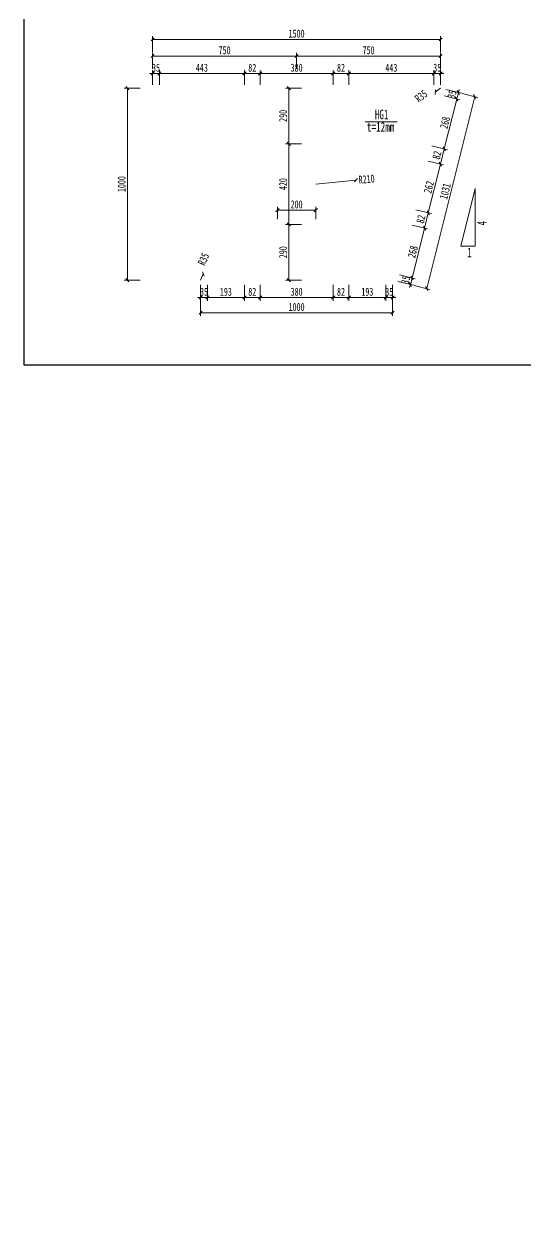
# Model space of a CAD drawing. Header units: millimetres. Extents: x -60009 to 63758, y -2164 to 95433.
# Drawn here: x 6350 to 8964, y 42857 to 49127 of the extents above; entities that cross this region are included whole.
import ezdxf
from ezdxf.enums import TextEntityAlignment as Align

# ---------------------------------------------------------------- set-up
doc = ezdxf.new("R2010")
doc.units = ezdxf.units.MM
doc.layers.get('Defpoints').update_dxf_attribs({"color": 8})
doc.layers.add('文字', color=7, linetype='Continuous', lineweight=15)
doc.layers.add('细实线', color=4, linetype='Continuous', lineweight=15)
doc.styles.add('111', font='仿宋_GB2312.TTF', dxfattribs={"width": 0.7})
doc.styles.add('BM_Dim', font='仿宋_GB2312.TTF', dxfattribs={"width": 0.85})
doc.dimstyles.new('200', dxfattribs={"dimscale": 0, "dimtxt": 2.5, "dimasz": 1, "dimexe": 1, "dimexo": 1, "dimgap": 0.6, "dimtad": 1, "dimdec": 0, "dimdsep": 46, "dimtxsty": '111', "dimblk": 'OBLIQUE', "dimcen": 0, "dimclrd": 4, "dimclre": 4, "dimclrt": 4, "dimadec": 1, "dimazin": 2, "dimtfac": 1, "dimtdec": 0, "dimtix": 1, "dimtmove": 2, "dimatfit": 3, "dimfxl": 4, "dimfxlon": 1, "dimtolj": 1, "dimlwd": -1, "dimlwe": -1, "dimarcsym": 0})

# ---------------------------------------------------------------- blocks, each defined once
blk = doc.blocks.new('_Oblique')
at = {"color": 0, "linetype": 'ByBlock', "lineweight": -2}
blk.add_line((-0.5, -0.5), (0.5, 0.5), dxfattribs=at)
blk = doc.blocks.new('*D271')
at = {"layer": 'Defpoints', "color": 0, "transparency": 16777216}
for p in [(21100.9, 67033.4), (21986.2, 67032), (21984.6, 66032), (21099.3, 66017.4), (21099.2, 65919.6)]:
    blk.add_point(p, dxfattribs=at)
at = {"layer": '细实线', "color": 4, "transparency": 16777216}
for p, q in [((21099.2, 65986.3), (21099.1, 65903)), ((21984.6, 65984.9), (21984.4, 65901.5))]:
    blk.add_line(p, q, dxfattribs=at)
blk.add_arc((-34515894092.1, -21492456430780), 21492484212182.8, 89.907985640573, 89.907985642933, dxfattribs=at)
at = {"layer": '细实线', "color": 4, "transparency": 16777216, "xscale": 16.66666666666666, "yscale": 16.66666666666666, "zscale": 16.66666666666666}
for p, rotation in [((21099.1, 65919.6), 179.9079856429328), ((21984.4, 65918.2), 359.9079856405726)]:
    blk.add_blockref('_Oblique', p, dxfattribs=dict(at, rotation=rotation))
at = {"layer": '细实线', "color": 4, "transparency": 16777216, "insert": (21541.8, 65948.7), "char_height": 41.67, "attachment_point": 5, "rotation": 359.90799, "style": '111'}
blk.add_mtext('885', dxfattribs=at)
blk = doc.blocks.new('*D273')
at = {"layer": 'Defpoints', "color": 0, "transparency": 16777216}
for p in [(21101.2, 67117), (21100.9, 67033.4), (21986.2, 67032), (21984.6, 66032), (21099.3, 66017.4)]:
    blk.add_point(p, dxfattribs=at)
at = {"layer": '细实线', "color": 4, "transparency": 16777216}
for p, q in [((21100.9, 67050.4), (21101.1, 67133.7)), ((21986.3, 67049), (21986.4, 67132.3))]:
    blk.add_line(p, q, dxfattribs=at)
blk.add_arc((-34515894092.1, -21492456430780), 21492484213380.2, 89.907985640573, 89.907985642933, dxfattribs=at)
at = {"layer": '细实线', "color": 4, "transparency": 16777216, "xscale": 16.66666666666666, "yscale": 16.66666666666666, "zscale": 16.66666666666666}
for p, rotation in [((21101.1, 67117), 179.9079856429328), ((21986.4, 67115.6), 359.9079856405726)]:
    blk.add_blockref('_Oblique', p, dxfattribs=dict(at, rotation=rotation))
at = {"layer": '细实线', "color": 4, "transparency": 16777216, "insert": (21543.8, 67146.2), "char_height": 41.67, "attachment_point": 5, "rotation": 359.90799, "style": '111'}
blk.add_mtext('885', dxfattribs=at)
blk = doc.blocks.new('*D1934')
at = {"layer": 'Defpoints', "color": 0}
for p in [(8234.6, 47793.3), (8269.6, 47793.3), (8234.6, 47702.4)]:
    blk.add_point(p, dxfattribs=at)
at = {"layer": '细实线', "color": 4}
for p, q in [((8234.6, 47769.1), (8234.6, 47685.7)), ((8269.6, 47769.1), (8269.6, 47685.7)), ((8234.6, 47702.4), (8217.9, 47702.4)), ((8269.6, 47702.4), (8234.6, 47702.4)), ((8269.6, 47702.4), (8286.3, 47702.4))]:
    blk.add_line(p, q, dxfattribs=at)
at = {"layer": '细实线', "color": 4, "xscale": 16.66666666666666, "yscale": 16.66666666666666, "zscale": 16.66666666666666}
blk.add_blockref('_Oblique', (8234.6, 47702.4), dxfattribs=at)
at = {"layer": '细实线', "color": 4, "xscale": 16.66666666666666, "yscale": 16.66666666666666, "zscale": 16.66666666666666, "rotation": 180}
blk.add_blockref('_Oblique', (8269.6, 47702.4), dxfattribs=at)
at = {"layer": '细实线', "color": 4, "insert": (8252.1, 47732.2), "char_height": 41.67, "attachment_point": 5, "style": '111'}
blk.add_mtext('\\A1;35', dxfattribs=at)
blk = doc.blocks.new('*D1933')
at = {"layer": 'Defpoints', "color": 0}
for p in [(8041.6, 47793.3), (8234.6, 47793.3), (8234.6, 47702.4)]:
    blk.add_point(p, dxfattribs=at)
at = {"layer": '细实线', "color": 4}
for p, q in [((8041.6, 47769.1), (8041.6, 47685.7)), ((8234.6, 47769.1), (8234.6, 47685.7)), ((8041.6, 47702.4), (8234.6, 47702.4))]:
    blk.add_line(p, q, dxfattribs=at)
at = {"layer": '细实线', "color": 4, "xscale": 16.66666666666666, "yscale": 16.66666666666666, "zscale": 16.66666666666666, "rotation": 180}
blk.add_blockref('_Oblique', (8041.6, 47702.4), dxfattribs=at)
at = {"layer": '细实线', "color": 4, "xscale": 16.66666666666666, "yscale": 16.66666666666666, "zscale": 16.66666666666666}
blk.add_blockref('_Oblique', (8234.6, 47702.4), dxfattribs=at)
at = {"layer": '细实线', "color": 4, "insert": (8138.1, 47732.2), "char_height": 41.67, "attachment_point": 5, "style": '111'}
blk.add_mtext('\\A1;193', dxfattribs=at)
blk = doc.blocks.new('*D1932')
at = {"layer": 'Defpoints', "color": 0}
for p in [(7579.6, 47793.3), (7959.6, 47793.3), (7959.6, 47702.4)]:
    blk.add_point(p, dxfattribs=at)
at = {"layer": '细实线', "color": 4}
for p, q in [((7579.6, 47769.1), (7579.6, 47685.7)), ((7959.6, 47769.1), (7959.6, 47685.7)), ((7579.6, 47702.4), (7959.6, 47702.4))]:
    blk.add_line(p, q, dxfattribs=at)
at = {"layer": '细实线', "color": 4, "xscale": 16.66666666666666, "yscale": 16.66666666666666, "zscale": 16.66666666666666, "rotation": 180}
blk.add_blockref('_Oblique', (7579.6, 47702.4), dxfattribs=at)
at = {"layer": '细实线', "color": 4, "xscale": 16.66666666666666, "yscale": 16.66666666666666, "zscale": 16.66666666666666}
blk.add_blockref('_Oblique', (7959.6, 47702.4), dxfattribs=at)
at = {"layer": '细实线', "color": 4, "insert": (7769.6, 47732.2), "char_height": 41.67, "attachment_point": 5, "style": '111'}
blk.add_mtext('\\A1;380', dxfattribs=at)
blk = doc.blocks.new('*D1931')
at = {"layer": 'Defpoints', "color": 0}
for p in [(7959.6, 47793.3), (8041.6, 47793.3), (8041.6, 47702.4)]:
    blk.add_point(p, dxfattribs=at)
at = {"layer": '细实线', "color": 4}
for p, q in [((7959.6, 47769.1), (7959.6, 47685.7)), ((8041.6, 47769.1), (8041.6, 47685.7)), ((7959.6, 47702.4), (8041.6, 47702.4))]:
    blk.add_line(p, q, dxfattribs=at)
at = {"layer": '细实线', "color": 4, "xscale": 16.66666666666666, "yscale": 16.66666666666666, "zscale": 16.66666666666666, "rotation": 180}
blk.add_blockref('_Oblique', (7959.6, 47702.4), dxfattribs=at)
at = {"layer": '细实线', "color": 4, "xscale": 16.66666666666666, "yscale": 16.66666666666666, "zscale": 16.66666666666666}
blk.add_blockref('_Oblique', (8041.6, 47702.4), dxfattribs=at)
at = {"layer": '细实线', "color": 4, "insert": (8000.6, 47732.2), "char_height": 41.67, "attachment_point": 5, "style": '111'}
blk.add_mtext('\\A1;82', dxfattribs=at)
blk = doc.blocks.new('*D1930')
at = {"layer": 'Defpoints', "color": 0}
for p in [(7497.6, 47793.3), (7579.6, 47793.3), (7579.6, 47702.4)]:
    blk.add_point(p, dxfattribs=at)
at = {"layer": '细实线', "color": 4}
for p, q in [((7497.6, 47769.1), (7497.6, 47685.7)), ((7579.6, 47769.1), (7579.6, 47685.7)), ((7497.6, 47702.4), (7579.6, 47702.4))]:
    blk.add_line(p, q, dxfattribs=at)
at = {"layer": '细实线', "color": 4, "xscale": 16.66666666666666, "yscale": 16.66666666666666, "zscale": 16.66666666666666, "rotation": 180}
blk.add_blockref('_Oblique', (7497.6, 47702.4), dxfattribs=at)
at = {"layer": '细实线', "color": 4, "xscale": 16.66666666666666, "yscale": 16.66666666666666, "zscale": 16.66666666666666}
blk.add_blockref('_Oblique', (7579.6, 47702.4), dxfattribs=at)
at = {"layer": '细实线', "color": 4, "insert": (7538.6, 47732.2), "char_height": 41.67, "attachment_point": 5, "style": '111'}
blk.add_mtext('\\A1;82', dxfattribs=at)
blk = doc.blocks.new('*D1929')
at = {"layer": 'Defpoints', "color": 0}
for p in [(7304.6, 47793.3), (7497.6, 47793.3), (7497.6, 47702.4)]:
    blk.add_point(p, dxfattribs=at)
at = {"layer": '细实线', "color": 4}
for p, q in [((7304.6, 47769.1), (7304.6, 47685.7)), ((7497.6, 47769.1), (7497.6, 47685.7)), ((7304.6, 47702.4), (7497.6, 47702.4))]:
    blk.add_line(p, q, dxfattribs=at)
at = {"layer": '细实线', "color": 4, "xscale": 16.66666666666666, "yscale": 16.66666666666666, "zscale": 16.66666666666666, "rotation": 180}
blk.add_blockref('_Oblique', (7304.6, 47702.4), dxfattribs=at)
at = {"layer": '细实线', "color": 4, "xscale": 16.66666666666666, "yscale": 16.66666666666666, "zscale": 16.66666666666666}
blk.add_blockref('_Oblique', (7497.6, 47702.4), dxfattribs=at)
at = {"layer": '细实线', "color": 4, "insert": (7401.1, 47732.2), "char_height": 41.67, "attachment_point": 5, "style": '111'}
blk.add_mtext('\\A1;193', dxfattribs=at)
blk = doc.blocks.new('*D1928')
at = {"layer": 'Defpoints', "color": 0}
for p in [(7269.6, 47793.3), (7304.6, 47793.3), (7304.6, 47702.4)]:
    blk.add_point(p, dxfattribs=at)
at = {"layer": '细实线', "color": 4}
for p, q in [((7269.6, 47769.1), (7269.6, 47685.7)), ((7304.6, 47769.1), (7304.6, 47685.7)), ((7269.6, 47702.4), (7252.9, 47702.4)), ((7269.6, 47702.4), (7304.6, 47702.4)), ((7304.6, 47702.4), (7321.3, 47702.4))]:
    blk.add_line(p, q, dxfattribs=at)
at = {"layer": '细实线', "color": 4, "xscale": 16.66666666666666, "yscale": 16.66666666666666, "zscale": 16.66666666666666}
blk.add_blockref('_Oblique', (7269.6, 47702.4), dxfattribs=at)
at = {"layer": '细实线', "color": 4, "xscale": 16.66666666666666, "yscale": 16.66666666666666, "zscale": 16.66666666666666, "rotation": 180}
blk.add_blockref('_Oblique', (7304.6, 47702.4), dxfattribs=at)
at = {"layer": '细实线', "color": 4, "insert": (7287.1, 47732.2), "char_height": 41.67, "attachment_point": 5, "style": '111'}
blk.add_mtext('\\A1;35', dxfattribs=at)
blk = doc.blocks.new('*D1927')
at = {"layer": 'Defpoints', "color": 0}
for p in [(8269.6, 47793.3), (8278.1, 47827.3), (8362.3, 47770.1)]:
    blk.add_point(p, dxfattribs=at)
at = {"layer": '细实线', "color": 4}
for p, q in [((8297.6, 47786.3), (8378.5, 47766.1)), ((8306.1, 47820.2), (8387, 47800)), ((8370.8, 47804.1), (8362.3, 47770.1)), ((8370.8, 47804.1), (8374.8, 47820.2)), ((8362.3, 47770.1), (8358.3, 47754))]:
    blk.add_line(p, q, dxfattribs=at)
at = {"layer": '细实线', "color": 4, "xscale": 16.66666666666666, "yscale": 16.66666666666666, "zscale": 16.66666666666666}
for p, rotation in [((8362.3, 47770.1), 75.96375653211975), ((8370.8, 47804.1), 255.9637565321197)]:
    blk.add_blockref('_Oblique', p, dxfattribs=dict(at, rotation=rotation))
at = {"layer": '细实线', "color": 4, "insert": (8337.6, 47794.3), "char_height": 41.67, "attachment_point": 5, "rotation": 75.96376, "style": '111'}
blk.add_mtext('\\A1;35', dxfattribs=at)
blk = doc.blocks.new('*D1926')
at = {"layer": 'Defpoints', "color": 0}
for p in [(8343, 48086.9), (8278.1, 47827.3), (8370.8, 47804.1)]:
    blk.add_point(p, dxfattribs=at)
at = {"layer": '细实线', "color": 4}
for p, q in [((8435.7, 48063.7), (8370.8, 47804.1)), ((8371, 48079.8), (8451.9, 48059.6)), ((8306.1, 47820.2), (8387, 47800))]:
    blk.add_line(p, q, dxfattribs=at)
at = {"layer": '细实线', "color": 4, "xscale": 16.66666666666666, "yscale": 16.66666666666666, "zscale": 16.66666666666666}
for p, rotation in [((8435.7, 48063.7), 75.96375653211659), ((8370.8, 47804.1), 255.9637565321166)]:
    blk.add_blockref('_Oblique', p, dxfattribs=dict(at, rotation=rotation))
at = {"layer": '细实线', "color": 4, "insert": (8374.3, 47941.1), "char_height": 41.67, "attachment_point": 5, "rotation": 75.96376, "style": '111'}
blk.add_mtext('\\A1;268', dxfattribs=at)
blk = doc.blocks.new('*D1925')
at = {"layer": 'Defpoints', "color": 0}
for p in [(8362.9, 48166.4), (8343, 48086.9), (8435.7, 48063.7)]:
    blk.add_point(p, dxfattribs=at)
at = {"layer": '细实线', "color": 4}
for p, q in [((8390.9, 48159.4), (8471.8, 48139.2)), ((8455.6, 48143.2), (8435.7, 48063.7)), ((8371, 48079.8), (8451.9, 48059.6))]:
    blk.add_line(p, q, dxfattribs=at)
at = {"layer": '细实线', "color": 4, "xscale": 16.66666666666666, "yscale": 16.66666666666666, "zscale": 16.66666666666666}
for p, rotation in [((8455.6, 48143.2), 75.96375653195022), ((8435.7, 48063.7), 255.9637565319502)]:
    blk.add_blockref('_Oblique', p, dxfattribs=dict(at, rotation=rotation))
at = {"layer": '细实线', "color": 4, "insert": (8416.7, 48110.7), "char_height": 41.67, "attachment_point": 5, "rotation": 75.96376, "style": '111'}
blk.add_mtext('\\A1;82', dxfattribs=at)
blk = doc.blocks.new('*D1924')
at = {"layer": 'Defpoints', "color": 0}
for p in [(8426.3, 48420.2), (8362.9, 48166.4), (8455.6, 48143.2)]:
    blk.add_point(p, dxfattribs=at)
at = {"layer": '细实线', "color": 4}
for p, q in [((8454.4, 48413.2), (8535.2, 48393)), ((8519, 48397), (8455.6, 48143.2)), ((8390.9, 48159.4), (8471.8, 48139.2))]:
    blk.add_line(p, q, dxfattribs=at)
at = {"layer": '细实线', "color": 4, "xscale": 16.66666666666666, "yscale": 16.66666666666666, "zscale": 16.66666666666666}
for p, rotation in [((8519, 48397), 75.96375653211372), ((8455.6, 48143.2), 255.9637565321137)]:
    blk.add_blockref('_Oblique', p, dxfattribs=dict(at, rotation=rotation))
at = {"layer": '细实线', "color": 4, "insert": (8458.4, 48277.4), "char_height": 41.67, "attachment_point": 5, "rotation": 75.96376, "style": '111'}
blk.add_mtext('\\A1;262', dxfattribs=at)
blk = doc.blocks.new('*D1923')
at = {"layer": 'Defpoints', "color": 0}
for p in [(8446.2, 48499.7), (8426.3, 48420.2), (8519, 48397)]:
    blk.add_point(p, dxfattribs=at)
at = {"layer": '细实线', "color": 4}
for p, q in [((8474.3, 48492.7), (8555.1, 48472.5)), ((8538.9, 48476.6), (8519, 48397)), ((8454.4, 48413.2), (8535.2, 48393))]:
    blk.add_line(p, q, dxfattribs=at)
at = {"layer": '细实线', "color": 4, "xscale": 16.66666666666666, "yscale": 16.66666666666666, "zscale": 16.66666666666666}
for p, rotation in [((8538.9, 48476.6), 75.96375653198228), ((8519, 48397), 255.9637565319823)]:
    blk.add_blockref('_Oblique', p, dxfattribs=dict(at, rotation=rotation))
at = {"layer": '细实线', "color": 4, "insert": (8500.1, 48444), "char_height": 41.67, "attachment_point": 5, "rotation": 75.96376, "style": '111'}
blk.add_mtext('\\A1;82', dxfattribs=at)
blk = doc.blocks.new('*D1922')
at = {"layer": 'Defpoints', "color": 0}
for p in [(8511.1, 48759.3), (8446.2, 48499.7), (8538.9, 48476.6)]:
    blk.add_point(p, dxfattribs=at)
at = {"layer": '细实线', "color": 4}
for p, q in [((8603.8, 48736.2), (8538.9, 48476.6)), ((8539.2, 48752.3), (8620, 48732.1)), ((8474.3, 48492.7), (8555.1, 48472.5))]:
    blk.add_line(p, q, dxfattribs=at)
at = {"layer": '细实线', "color": 4, "xscale": 16.66666666666666, "yscale": 16.66666666666666, "zscale": 16.66666666666666}
for p, rotation in [((8603.8, 48736.2), 75.96375653213096), ((8538.9, 48476.6), 255.963756532131)]:
    blk.add_blockref('_Oblique', p, dxfattribs=dict(at, rotation=rotation))
at = {"layer": '细实线', "color": 4, "insert": (8542.5, 48613.6), "char_height": 41.67, "attachment_point": 5, "rotation": 75.96376, "style": '111'}
blk.add_mtext('\\A1;268', dxfattribs=at)
blk = doc.blocks.new('*D1921')
at = {"layer": 'Defpoints', "color": 0}
for p in [(8519.6, 48793.3), (8511.1, 48759.3), (8603.8, 48736.2)]:
    blk.add_point(p, dxfattribs=at)
at = {"layer": '细实线', "color": 4}
for p, q in [((8547.6, 48786.3), (8628.5, 48766.1)), ((8612.3, 48770.1), (8616.4, 48786.3)), ((8539.2, 48752.3), (8620, 48732.1)), ((8603.8, 48736.2), (8599.8, 48720)), ((8612.3, 48770.1), (8603.8, 48736.2))]:
    blk.add_line(p, q, dxfattribs=at)
at = {"layer": '细实线', "color": 4, "xscale": 16.66666666666666, "yscale": 16.66666666666666, "zscale": 16.66666666666666}
for p, rotation in [((8612.3, 48770.1), 255.9637565320504), ((8603.8, 48736.2), 75.96375653205041)]:
    blk.add_blockref('_Oblique', p, dxfattribs=dict(at, rotation=rotation))
at = {"layer": '细实线', "color": 4, "insert": (8579.1, 48760.4), "char_height": 41.67, "attachment_point": 5, "rotation": 75.96376, "style": '111'}
blk.add_mtext('\\A1;35', dxfattribs=at)
blk = doc.blocks.new('*D1920')
at = {"layer": 'Defpoints', "color": 0}
for p in [(8519.6, 48869.4), (8484.6, 48793.3), (8519.6, 48793.3)]:
    blk.add_point(p, dxfattribs=at)
at = {"layer": '细实线', "color": 4}
for p, q in [((8484.6, 48869.4), (8467.9, 48869.4)), ((8484.6, 48810), (8484.6, 48886.1)), ((8484.6, 48869.4), (8519.6, 48869.4)), ((8519.6, 48810), (8519.6, 48886.1)), ((8519.6, 48869.4), (8536.3, 48869.4))]:
    blk.add_line(p, q, dxfattribs=at)
at = {"layer": '细实线', "color": 4, "xscale": 16.66666666666666, "yscale": 16.66666666666666, "zscale": 16.66666666666666}
blk.add_blockref('_Oblique', (8484.6, 48869.4), dxfattribs=at)
at = {"layer": '细实线', "color": 4, "xscale": 16.66666666666666, "yscale": 16.66666666666666, "zscale": 16.66666666666666, "rotation": 180}
blk.add_blockref('_Oblique', (8519.6, 48869.4), dxfattribs=at)
at = {"layer": '细实线', "color": 4, "insert": (8502.1, 48899.2), "char_height": 41.67, "attachment_point": 5, "style": '111'}
blk.add_mtext('\\A1;35', dxfattribs=at)
blk = doc.blocks.new('*D1919')
at = {"layer": 'Defpoints', "color": 0}
for p in [(8484.6, 48869.4), (8041.6, 48793.3), (8484.6, 48793.3)]:
    blk.add_point(p, dxfattribs=at)
at = {"layer": '细实线', "color": 4}
for p, q in [((8041.6, 48810), (8041.6, 48886.1)), ((8041.6, 48869.4), (8484.6, 48869.4)), ((8484.6, 48810), (8484.6, 48886.1))]:
    blk.add_line(p, q, dxfattribs=at)
at = {"layer": '细实线', "color": 4, "xscale": 16.66666666666666, "yscale": 16.66666666666666, "zscale": 16.66666666666666, "rotation": 180}
blk.add_blockref('_Oblique', (8041.6, 48869.4), dxfattribs=at)
at = {"layer": '细实线', "color": 4, "xscale": 16.66666666666666, "yscale": 16.66666666666666, "zscale": 16.66666666666666}
blk.add_blockref('_Oblique', (8484.6, 48869.4), dxfattribs=at)
at = {"layer": '细实线', "color": 4, "insert": (8263.1, 48899.2), "char_height": 41.67, "attachment_point": 5, "style": '111'}
blk.add_mtext('\\A1;443', dxfattribs=at)
blk = doc.blocks.new('*D1918')
at = {"layer": 'Defpoints', "color": 0}
for p in [(8041.6, 48869.4), (7959.6, 48793.3), (8041.6, 48793.3)]:
    blk.add_point(p, dxfattribs=at)
at = {"layer": '细实线', "color": 4}
for p, q in [((7959.6, 48810), (7959.6, 48886.1)), ((7959.6, 48869.4), (8041.6, 48869.4)), ((8041.6, 48810), (8041.6, 48886.1))]:
    blk.add_line(p, q, dxfattribs=at)
at = {"layer": '细实线', "color": 4, "xscale": 16.66666666666666, "yscale": 16.66666666666666, "zscale": 16.66666666666666, "rotation": 180}
blk.add_blockref('_Oblique', (7959.6, 48869.4), dxfattribs=at)
at = {"layer": '细实线', "color": 4, "xscale": 16.66666666666666, "yscale": 16.66666666666666, "zscale": 16.66666666666666}
blk.add_blockref('_Oblique', (8041.6, 48869.4), dxfattribs=at)
at = {"layer": '细实线', "color": 4, "insert": (8000.6, 48899.2), "char_height": 41.67, "attachment_point": 5, "style": '111'}
blk.add_mtext('\\A1;82', dxfattribs=at)
blk = doc.blocks.new('*D1917')
at = {"layer": 'Defpoints', "color": 0}
for p in [(7959.6, 48869.4), (7579.6, 48793.3), (7959.6, 48793.3)]:
    blk.add_point(p, dxfattribs=at)
at = {"layer": '细实线', "color": 4}
for p, q in [((7579.6, 48810), (7579.6, 48886.1)), ((7579.6, 48869.4), (7959.6, 48869.4)), ((7959.6, 48810), (7959.6, 48886.1))]:
    blk.add_line(p, q, dxfattribs=at)
at = {"layer": '细实线', "color": 4, "xscale": 16.66666666666666, "yscale": 16.66666666666666, "zscale": 16.66666666666666, "rotation": 180}
blk.add_blockref('_Oblique', (7579.6, 48869.4), dxfattribs=at)
at = {"layer": '细实线', "color": 4, "xscale": 16.66666666666666, "yscale": 16.66666666666666, "zscale": 16.66666666666666}
blk.add_blockref('_Oblique', (7959.6, 48869.4), dxfattribs=at)
at = {"layer": '细实线', "color": 4, "insert": (7769.6, 48899.2), "char_height": 41.67, "attachment_point": 5, "style": '111'}
blk.add_mtext('\\A1;380', dxfattribs=at)
blk = doc.blocks.new('*D1916')
at = {"layer": 'Defpoints', "color": 0}
for p in [(7579.6, 48869.4), (7497.6, 48793.3), (7579.6, 48793.3)]:
    blk.add_point(p, dxfattribs=at)
at = {"layer": '细实线', "color": 4}
for p, q in [((7497.6, 48810), (7497.6, 48886.1)), ((7497.6, 48869.4), (7579.6, 48869.4)), ((7579.6, 48810), (7579.6, 48886.1))]:
    blk.add_line(p, q, dxfattribs=at)
at = {"layer": '细实线', "color": 4, "xscale": 16.66666666666666, "yscale": 16.66666666666666, "zscale": 16.66666666666666, "rotation": 180}
blk.add_blockref('_Oblique', (7497.6, 48869.4), dxfattribs=at)
at = {"layer": '细实线', "color": 4, "xscale": 16.66666666666666, "yscale": 16.66666666666666, "zscale": 16.66666666666666}
blk.add_blockref('_Oblique', (7579.6, 48869.4), dxfattribs=at)
at = {"layer": '细实线', "color": 4, "insert": (7538.6, 48899.2), "char_height": 41.67, "attachment_point": 5, "style": '111'}
blk.add_mtext('\\A1;82', dxfattribs=at)
blk = doc.blocks.new('*D1915')
at = {"layer": 'Defpoints', "color": 0}
for p in [(7497.6, 48869.4), (7054.6, 48793.3), (7497.6, 48793.3)]:
    blk.add_point(p, dxfattribs=at)
at = {"layer": '细实线', "color": 4}
for p, q in [((7054.6, 48810), (7054.6, 48886.1)), ((7054.6, 48869.4), (7497.6, 48869.4)), ((7497.6, 48810), (7497.6, 48886.1))]:
    blk.add_line(p, q, dxfattribs=at)
at = {"layer": '细实线', "color": 4, "xscale": 16.66666666666666, "yscale": 16.66666666666666, "zscale": 16.66666666666666, "rotation": 180}
blk.add_blockref('_Oblique', (7054.6, 48869.4), dxfattribs=at)
at = {"layer": '细实线', "color": 4, "xscale": 16.66666666666666, "yscale": 16.66666666666666, "zscale": 16.66666666666666}
blk.add_blockref('_Oblique', (7497.6, 48869.4), dxfattribs=at)
at = {"layer": '细实线', "color": 4, "insert": (7276.1, 48899.2), "char_height": 41.67, "attachment_point": 5, "style": '111'}
blk.add_mtext('\\A1;443', dxfattribs=at)
blk = doc.blocks.new('*D1914')
at = {"layer": 'Defpoints', "color": 0}
for p in [(7054.6, 48869.4), (7019.6, 48793.3), (7054.6, 48793.3)]:
    blk.add_point(p, dxfattribs=at)
at = {"layer": '细实线', "color": 4}
for p, q in [((7019.6, 48869.4), (7002.9, 48869.4)), ((7019.6, 48810), (7019.6, 48886.1)), ((7019.6, 48869.4), (7054.6, 48869.4)), ((7054.6, 48810), (7054.6, 48886.1)), ((7054.6, 48869.4), (7071.3, 48869.4))]:
    blk.add_line(p, q, dxfattribs=at)
at = {"layer": '细实线', "color": 4, "xscale": 16.66666666666666, "yscale": 16.66666666666666, "zscale": 16.66666666666666}
blk.add_blockref('_Oblique', (7019.6, 48869.4), dxfattribs=at)
at = {"layer": '细实线', "color": 4, "xscale": 16.66666666666666, "yscale": 16.66666666666666, "zscale": 16.66666666666666, "rotation": 180}
blk.add_blockref('_Oblique', (7054.6, 48869.4), dxfattribs=at)
at = {"layer": '细实线', "color": 4, "insert": (7037.1, 48899.2), "char_height": 41.67, "attachment_point": 5, "style": '111'}
blk.add_mtext('\\A1;35', dxfattribs=at)
blk = doc.blocks.new('*D1913')
at = {"layer": 'Defpoints', "color": 0}
for p in [(7869.6, 48293.3), (8078.6, 48313.5)]:
    blk.add_point(p, dxfattribs=at)
at = {"layer": '细实线', "color": 4}
for p, q in [((8078.6, 48313.5), (7869.6, 48293.3)), ((7869.6, 48293.3), (8078.6, 48313.5))]:
    blk.add_line(p, q, dxfattribs=at)
at = {"layer": '细实线', "color": 4, "xscale": 16.66666666666666, "yscale": 16.66666666666666, "zscale": 16.66666666666666, "rotation": 5.507261274908676}
blk.add_blockref('_Oblique', (8078.6, 48313.5), dxfattribs=at)
at = {"layer": '细实线', "color": 4, "insert": (8134.2, 48318.8), "char_height": 41.67, "attachment_point": 5, "rotation": 5.50726, "style": '111'}
blk.add_mtext('\\A1;R210', dxfattribs=at)
blk = doc.blocks.new('*D1912')
at = {"layer": 'Defpoints', "color": 0}
for p in [(8519.6, 48793.3), (8492.1, 48771.7)]:
    blk.add_point(p, dxfattribs=at)
at = {"layer": '细实线', "color": 4}
for p, q in [((8492.1, 48771.7), (8519.6, 48793.3)), ((8519.6, 48793.3), (8492.1, 48771.7))]:
    blk.add_line(p, q, dxfattribs=at)
at = {"layer": '细实线', "color": 4, "xscale": 16.66666666666666, "yscale": 16.66666666666666, "zscale": 16.66666666666666, "rotation": 218.1573476169435}
blk.add_blockref('_Oblique', (8492.1, 48771.7), dxfattribs=at)
at = {"layer": '细实线', "color": 4, "insert": (8418, 48751.4), "char_height": 41.67, "attachment_point": 5, "rotation": 38.15735, "style": '111'}
blk.add_mtext('\\A1;R35', dxfattribs=at)
blk = doc.blocks.new('*D1911')
at = {"layer": 'Defpoints', "color": 0}
for p in [(7269.6, 47793.3), (7283.6, 47825.4)]:
    blk.add_point(p, dxfattribs=at)
at = {"layer": '细实线', "color": 4}
for p, q in [((7283.6, 47825.4), (7269.6, 47793.3)), ((7269.6, 47793.3), (7283.6, 47825.4))]:
    blk.add_line(p, q, dxfattribs=at)
at = {"layer": '细实线', "color": 4, "xscale": 16.66666666666666, "yscale": 16.66666666666666, "zscale": 16.66666666666666, "rotation": 66.52523050006246}
blk.add_blockref('_Oblique', (7283.6, 47825.4), dxfattribs=at)
at = {"layer": '细实线', "color": 4, "insert": (7284.4, 47902.3), "char_height": 41.67, "attachment_point": 5, "rotation": 66.52523, "style": '111'}
blk.add_mtext('\\A1;R35', dxfattribs=at)
blk = doc.blocks.new('*D1910')
at = {"layer": 'Defpoints', "color": 0}
for p in [(7869.6, 48157.6), (7669.6, 48093.3), (7869.6, 48093.3)]:
    blk.add_point(p, dxfattribs=at)
at = {"layer": '细实线', "color": 4}
for p, q in [((7669.6, 48110), (7669.6, 48174.3)), ((7669.6, 48157.6), (7869.6, 48157.6)), ((7869.6, 48110), (7869.6, 48174.3))]:
    blk.add_line(p, q, dxfattribs=at)
at = {"layer": '细实线', "color": 4, "xscale": 16.66666666666666, "yscale": 16.66666666666666, "zscale": 16.66666666666666, "rotation": 180}
blk.add_blockref('_Oblique', (7669.6, 48157.6), dxfattribs=at)
at = {"layer": '细实线', "color": 4, "xscale": 16.66666666666666, "yscale": 16.66666666666666, "zscale": 16.66666666666666}
blk.add_blockref('_Oblique', (7869.6, 48157.6), dxfattribs=at)
at = {"layer": '细实线', "color": 4, "insert": (7769.6, 48187.4), "char_height": 41.67, "attachment_point": 5, "style": '111'}
blk.add_mtext('\\A1;200', dxfattribs=at)
blk = doc.blocks.new('*D1909')
at = {"layer": 'Defpoints', "color": 0}
for p in [(7269.6, 47793.3), (8269.6, 47793.3), (8269.6, 47623.3)]:
    blk.add_point(p, dxfattribs=at)
at = {"layer": '细实线', "color": 4}
for p, q in [((7269.6, 47690), (7269.6, 47606.7)), ((8269.6, 47690), (8269.6, 47606.7)), ((7269.6, 47623.3), (8269.6, 47623.3))]:
    blk.add_line(p, q, dxfattribs=at)
at = {"layer": '细实线', "color": 4, "xscale": 16.66666666666666, "yscale": 16.66666666666666, "zscale": 16.66666666666666, "rotation": 180}
blk.add_blockref('_Oblique', (7269.6, 47623.3), dxfattribs=at)
at = {"layer": '细实线', "color": 4, "xscale": 16.66666666666666, "yscale": 16.66666666666666, "zscale": 16.66666666666666}
blk.add_blockref('_Oblique', (8269.6, 47623.3), dxfattribs=at)
at = {"layer": '细实线', "color": 4, "insert": (7769.6, 47653.1), "char_height": 41.67, "attachment_point": 5, "style": '111'}
blk.add_mtext('\\A1;1000', dxfattribs=at)
blk = doc.blocks.new('*D1908')
at = {"layer": 'Defpoints', "color": 0}
for p in [(8519.6, 48960.3), (8519.6, 48793.3), (7769.6, 48493.3)]:
    blk.add_point(p, dxfattribs=at)
at = {"layer": '细实线', "color": 4}
for p, q in [((7769.6, 48893.6), (7769.6, 48977)), ((8519.6, 48893.6), (8519.6, 48977)), ((7769.6, 48960.3), (8519.6, 48960.3))]:
    blk.add_line(p, q, dxfattribs=at)
at = {"layer": '细实线', "color": 4, "xscale": 16.66666666666666, "yscale": 16.66666666666666, "zscale": 16.66666666666666, "rotation": 180}
blk.add_blockref('_Oblique', (7769.6, 48960.3), dxfattribs=at)
at = {"layer": '细实线', "color": 4, "xscale": 16.66666666666666, "yscale": 16.66666666666666, "zscale": 16.66666666666666}
blk.add_blockref('_Oblique', (8519.6, 48960.3), dxfattribs=at)
at = {"layer": '细实线', "color": 4, "insert": (8144.6, 48990.1), "char_height": 41.67, "attachment_point": 5, "style": '111'}
blk.add_mtext('\\A1;750', dxfattribs=at)
blk = doc.blocks.new('*D1907')
at = {"layer": 'Defpoints', "color": 0}
for p in [(7769.6, 48960.3), (7019.6, 48793.3), (7769.6, 48493.3)]:
    blk.add_point(p, dxfattribs=at)
at = {"layer": '细实线', "color": 4}
for p, q in [((7019.6, 48893.6), (7019.6, 48977)), ((7769.6, 48893.6), (7769.6, 48977)), ((7019.6, 48960.3), (7769.6, 48960.3))]:
    blk.add_line(p, q, dxfattribs=at)
at = {"layer": '细实线', "color": 4, "xscale": 16.66666666666666, "yscale": 16.66666666666666, "zscale": 16.66666666666666, "rotation": 180}
blk.add_blockref('_Oblique', (7019.6, 48960.3), dxfattribs=at)
at = {"layer": '细实线', "color": 4, "xscale": 16.66666666666666, "yscale": 16.66666666666666, "zscale": 16.66666666666666}
blk.add_blockref('_Oblique', (7769.6, 48960.3), dxfattribs=at)
at = {"layer": '细实线', "color": 4, "insert": (7394.6, 48990.1), "char_height": 41.67, "attachment_point": 5, "style": '111'}
blk.add_mtext('\\A1;750', dxfattribs=at)
blk = doc.blocks.new('*D1906')
at = {"layer": 'Defpoints', "color": 0}
for p in [(7824.1, 48083.3), (7729, 47793.3), (7831.1, 47793.3)]:
    blk.add_point(p, dxfattribs=at)
at = {"layer": '细实线', "color": 4}
for p, q in [((7795.7, 48083.3), (7712.4, 48083.3)), ((7729, 48083.3), (7729, 47793.3)), ((7795.7, 47793.3), (7712.4, 47793.3))]:
    blk.add_line(p, q, dxfattribs=at)
at = {"layer": '细实线', "color": 4, "xscale": 16.66666666666666, "yscale": 16.66666666666666, "zscale": 16.66666666666666}
for p, rotation in [((7729, 48083.3), 90), ((7729, 47793.3), 270)]:
    blk.add_blockref('_Oblique', p, dxfattribs=dict(at, rotation=rotation))
at = {"layer": '细实线', "color": 4, "insert": (7699.2, 47938.3), "char_height": 41.67, "attachment_point": 5, "rotation": 90, "style": '111'}
blk.add_mtext('\\A1;290', dxfattribs=at)
blk = doc.blocks.new('*D1905')
at = {"layer": 'Defpoints', "color": 0}
for p in [(7824.1, 48503.3), (7729, 48083.3), (7824.1, 48083.3)]:
    blk.add_point(p, dxfattribs=at)
at = {"layer": '细实线', "color": 4}
for p, q in [((7795.7, 48503.3), (7712.4, 48503.3)), ((7729, 48503.3), (7729, 48083.3)), ((7795.7, 48083.3), (7712.4, 48083.3))]:
    blk.add_line(p, q, dxfattribs=at)
at = {"layer": '细实线', "color": 4, "xscale": 16.66666666666666, "yscale": 16.66666666666666, "zscale": 16.66666666666666}
for p, rotation in [((7729, 48503.3), 90), ((7729, 48083.3), 270)]:
    blk.add_blockref('_Oblique', p, dxfattribs=dict(at, rotation=rotation))
at = {"layer": '细实线', "color": 4, "insert": (7699.2, 48293.3), "char_height": 41.67, "attachment_point": 5, "rotation": 90, "style": '111'}
blk.add_mtext('\\A1;420', dxfattribs=at)
blk = doc.blocks.new('*D1904')
at = {"layer": 'Defpoints', "color": 0}
for p in [(7824.1, 48793.3), (7729, 48503.3), (7824.1, 48503.3)]:
    blk.add_point(p, dxfattribs=at)
at = {"layer": '细实线', "color": 4}
for p, q in [((7795.7, 48793.3), (7712.4, 48793.3)), ((7729, 48793.3), (7729, 48503.3)), ((7795.7, 48503.3), (7712.4, 48503.3))]:
    blk.add_line(p, q, dxfattribs=at)
at = {"layer": '细实线', "color": 4, "xscale": 16.66666666666666, "yscale": 16.66666666666666, "zscale": 16.66666666666666}
for p, rotation in [((7729, 48793.3), 90), ((7729, 48503.3), 270)]:
    blk.add_blockref('_Oblique', p, dxfattribs=dict(at, rotation=rotation))
at = {"layer": '细实线', "color": 4, "insert": (7699.2, 48648.3), "char_height": 41.67, "attachment_point": 5, "rotation": 90, "style": '111'}
blk.add_mtext('\\A1;290', dxfattribs=at)
blk = doc.blocks.new('*D1903')
at = {"layer": 'Defpoints', "color": 0}
for p in [(7019.6, 48793.3), (6887.9, 47793.3), (7269.6, 47793.3)]:
    blk.add_point(p, dxfattribs=at)
at = {"layer": '细实线', "color": 4}
for p, q in [((6954.6, 48793.3), (6871.2, 48793.3)), ((6887.9, 48793.3), (6887.9, 47793.3)), ((6954.6, 47793.3), (6871.2, 47793.3))]:
    blk.add_line(p, q, dxfattribs=at)
at = {"layer": '细实线', "color": 4, "xscale": 16.66666666666666, "yscale": 16.66666666666666, "zscale": 16.66666666666666}
for p, rotation in [((6887.9, 48793.3), 90), ((6887.9, 47793.3), 270)]:
    blk.add_blockref('_Oblique', p, dxfattribs=dict(at, rotation=rotation))
at = {"layer": '细实线', "color": 4, "insert": (6858.1, 48293.3), "char_height": 41.67, "attachment_point": 5, "rotation": 90, "style": '111'}
blk.add_mtext('\\A1;1000', dxfattribs=at)
blk = doc.blocks.new('*D1902')
at = {"layer": 'Defpoints', "color": 0}
for p in [(8519.6, 48793.3), (8269.6, 47793.3), (8447.4, 47748.9)]:
    blk.add_point(p, dxfattribs=at)
at = {"layer": '细实线', "color": 4}
for p, q in [((8697.4, 48748.9), (8447.4, 47748.9)), ((8632.7, 48765), (8713.6, 48744.8)), ((8382.7, 47765), (8463.6, 47744.8))]:
    blk.add_line(p, q, dxfattribs=at)
at = {"layer": '细实线', "color": 4, "xscale": 16.66666666666666, "yscale": 16.66666666666666, "zscale": 16.66666666666666}
for p, rotation in [((8697.4, 48748.9), 75.96375653208607), ((8447.4, 47748.9), 255.9637565320861)]:
    blk.add_blockref('_Oblique', p, dxfattribs=dict(at, rotation=rotation))
at = {"layer": '细实线', "color": 4, "insert": (8543.5, 48256.1), "char_height": 41.67, "attachment_point": 5, "rotation": 75.96376, "style": '111'}
blk.add_mtext('\\A1;1031', dxfattribs=at)
blk = doc.blocks.new('*D1901')
at = {"layer": 'Defpoints', "color": 0}
for p in [(8519.6, 49046.9), (7019.6, 48793.3), (8519.6, 48793.3)]:
    blk.add_point(p, dxfattribs=at)
at = {"layer": '细实线', "color": 4}
for p, q in [((7019.6, 48980.2), (7019.6, 49063.5)), ((7019.6, 49046.9), (8519.6, 49046.9)), ((8519.6, 48980.2), (8519.6, 49063.5))]:
    blk.add_line(p, q, dxfattribs=at)
at = {"layer": '细实线', "color": 4, "xscale": 16.66666666666666, "yscale": 16.66666666666666, "zscale": 16.66666666666666, "rotation": 180}
blk.add_blockref('_Oblique', (7019.6, 49046.9), dxfattribs=at)
at = {"layer": '细实线', "color": 4, "xscale": 16.66666666666666, "yscale": 16.66666666666666, "zscale": 16.66666666666666}
blk.add_blockref('_Oblique', (8519.6, 49046.9), dxfattribs=at)
at = {"layer": '细实线', "color": 4, "insert": (7769.6, 49076.7), "char_height": 41.67, "attachment_point": 5, "style": '111'}
blk.add_mtext('\\A1;1500', dxfattribs=at)

msp = doc.modelspace()

# ---------------------------------------------------------------- linework, layer by layer
at = {"layer": 'Defpoints'}
msp.add_lwpolyline([(6349.8, 51614.2), (12766.5, 51614.2), (12766.5, 47350.8), (6349.8, 47350.8)], close=True, dxfattribs=at)
at = {"layer": '细实线'}
for p, q in [((8125.8, 48617.8), (8294, 48617.8)), ((8624.4, 47969.5), (8699.4, 48269.5)), ((8699.4, 47969.5), (8699.4, 48269.5)), ((8624.4, 47969.5), (8699.4, 47969.5))]:
    msp.add_line(p, q, dxfattribs=at)

# ---------------------------------------------------------------- texts
at = {"layer": '文字', "style": 'BM_Dim', "width": 0.7}
for s, p in [('HG1', (8212.4, 48616)), ('t=12mm', (8207.3, 48551.2)), ('1', (8670.2, 47897))]:
    msp.add_text(s, height=50, dxfattribs=at).set_placement(p, align=Align.BOTTOM_CENTER)
msp.add_text('4', height=50, rotation=90, dxfattribs=at).set_placement((8774.1, 48089.9), align=Align.BOTTOM_CENTER)

# ---------------------------------------------------------------- dimensions: what is measured, and where the dimension line sits
at = {"layer": '细实线'}
for base, picture, middle in [((21101.2, 67117), '*D273', (21543.8, 67146.2)), ((21099.2, 65919.6), '*D271', (21541.8, 65948.7))]:
    dim = msp.add_angular_dim_2l(base=base, line1=((21099.3, 66017.4), (21100.9, 67033.4)), line2=((21986.2, 67032), (21984.6, 66032)), text='885', dimstyle='200', override={"dimscale": 16.666667, "dimtxsty": '111', "dimblk": 'Oblique'}, dxfattribs=at)
    dim.commit()
    dim.dimension.update_dxf_attribs({"geometry": picture, "text_midpoint": middle})
for base, p1, p2, picture, middle in [((8519.6, 49046.9), (7019.6, 48793.3), (8519.6, 48793.3), '*D1901', (7769.6, 49076.7)), ((7769.6, 48960.3), (7019.6, 48793.3), (7769.6, 48493.3), '*D1907', (7394.6, 48990.1)), ((8519.6, 48960.3), (7769.6, 48493.3), (8519.6, 48793.3), '*D1908', (8144.6, 48990.1)), ((7054.6, 48869.4), (7019.6, 48793.3), (7054.6, 48793.3), '*D1914', (7037.1, 48899.2)), ((7497.6, 48869.4), (7054.6, 48793.3), (7497.6, 48793.3), '*D1915', (7276.1, 48899.2)), ((7579.6, 48869.4), (7497.6, 48793.3), (7579.6, 48793.3), '*D1916', (7538.6, 48899.2)), ((7959.6, 48869.4), (7579.6, 48793.3), (7959.6, 48793.3), '*D1917', (7769.6, 48899.2)), ((8041.6, 48869.4), (7959.6, 48793.3), (8041.6, 48793.3), '*D1918', (8000.6, 48899.2)), ((8484.6, 48869.4), (8041.6, 48793.3), (8484.6, 48793.3), '*D1919', (8263.1, 48899.2)), ((8519.6, 48869.4), (8484.6, 48793.3), (8519.6, 48793.3), '*D1920', (8502.1, 48899.2)), ((7869.6, 48157.6), (7669.6, 48093.3), (7869.6, 48093.3), '*D1910', (7769.6, 48187.4)), ((7304.6, 47702.4), (7269.6, 47793.3), (7304.6, 47793.3), '*D1928', (7287.1, 47732.2)), ((8269.6, 47623.3), (7269.6, 47793.3), (8269.6, 47793.3), '*D1909', (7769.6, 47653.1)), ((7497.6, 47702.4), (7304.6, 47793.3), (7497.6, 47793.3), '*D1929', (7401.1, 47732.2)), ((7579.6, 47702.4), (7497.6, 47793.3), (7579.6, 47793.3), '*D1930', (7538.6, 47732.2)), ((7959.6, 47702.4), (7579.6, 47793.3), (7959.6, 47793.3), '*D1932', (7769.6, 47732.2)), ((8041.6, 47702.4), (7959.6, 47793.3), (8041.6, 47793.3), '*D1931', (8000.6, 47732.2)), ((8234.6, 47702.4), (8041.6, 47793.3), (8234.6, 47793.3), '*D1933', (8138.1, 47732.2))]:
    dim = msp.add_linear_dim(base=base, p1=p1, p2=p2, dimstyle='200', override={"dimscale": 16.666667, "dimblk": 'Oblique'}, dxfattribs=at)
    dim.commit()
    dim.dimension.update_dxf_attribs({"geometry": picture, "text_midpoint": middle})
for base, p1, p2, angle, picture, middle in [((6887.9, 47793.3), (7019.6, 48793.3), (7269.6, 47793.3), 90, '*D1903', (6858.1, 48293.3)), ((7729, 48503.3), (7824.1, 48793.3), (7824.1, 48503.3), 90, '*D1904', (7699.2, 48648.3)), ((7729, 48083.3), (7824.1, 48503.3), (7824.1, 48083.3), 90, '*D1905', (7699.2, 48293.3)), ((7729, 47793.3), (7824.1, 48083.3), (7831.1, 47793.3), 90, '*D1906', (7699.2, 47938.3)), ((8234.6, 47702.4), (8269.6, 47793.3), (8234.6, 47793.3), 180, '*D1934', (8252.1, 47732.2))]:
    dim = msp.add_linear_dim(base=base, p1=p1, p2=p2, angle=angle, dimstyle='200', override={"dimscale": 16.666667, "dimblk": 'Oblique'}, dxfattribs=at)
    dim.commit()
    dim.dimension.update_dxf_attribs({"geometry": picture, "text_midpoint": middle})
for p1, p2, distance, picture, middle in [((8519.6, 48793.3), (8269.6, 47793.3), 183.3, '*D1902', (8543.5, 48256.1)), ((8519.6, 48793.3), (8511.1, 48759.3), 95.6, '*D1921', (8579.1, 48760.4)), ((8511.1, 48759.3), (8446.2, 48499.7), 95.6, '*D1922', (8542.5, 48613.6)), ((8446.2, 48499.7), (8426.3, 48420.2), 95.6, '*D1923', (8500.1, 48444)), ((8426.3, 48420.2), (8362.9, 48166.4), 95.6, '*D1924', (8458.4, 48277.4)), ((8362.9, 48166.4), (8343, 48086.9), 95.6, '*D1925', (8416.7, 48110.7)), ((8343, 48086.9), (8278.1, 47827.3), 95.6, '*D1926', (8374.3, 47941.1)), ((8278.1, 47827.3), (8269.6, 47793.3), 95.6, '*D1927', (8337.6, 47794.3))]:
    dim = msp.add_aligned_dim(p1=p1, p2=p2, distance=distance, dimstyle='200', override={"dimscale": 16.666667, "dimblk": 'Oblique'}, dxfattribs=at)
    dim.commit()
    dim.dimension.update_dxf_attribs({"geometry": picture, "text_midpoint": middle})
for center, mpoint, override, picture, middle in [((8519.6, 48793.3), (8492.1, 48771.7), {"dimscale": 16.666667}, '*D1912', (8418, 48751.4)), ((7869.6, 48293.3), (8078.6, 48313.5), {"dimscale": 16.666667, "dimblk": 'Oblique'}, '*D1913', (8134.2, 48318.8)), ((7269.6, 47793.3), (7283.6, 47825.4), {"dimscale": 16.666667}, '*D1911', (7284.4, 47902.3))]:
    dim = msp.add_radius_dim(center=center, mpoint=mpoint, dimstyle='200', override=override, dxfattribs=at)
    dim.commit()
    dim.dimension.update_dxf_attribs({"geometry": picture, "text_midpoint": middle, "dimtype": 164})

doc.saveas('drawing.dxf')
